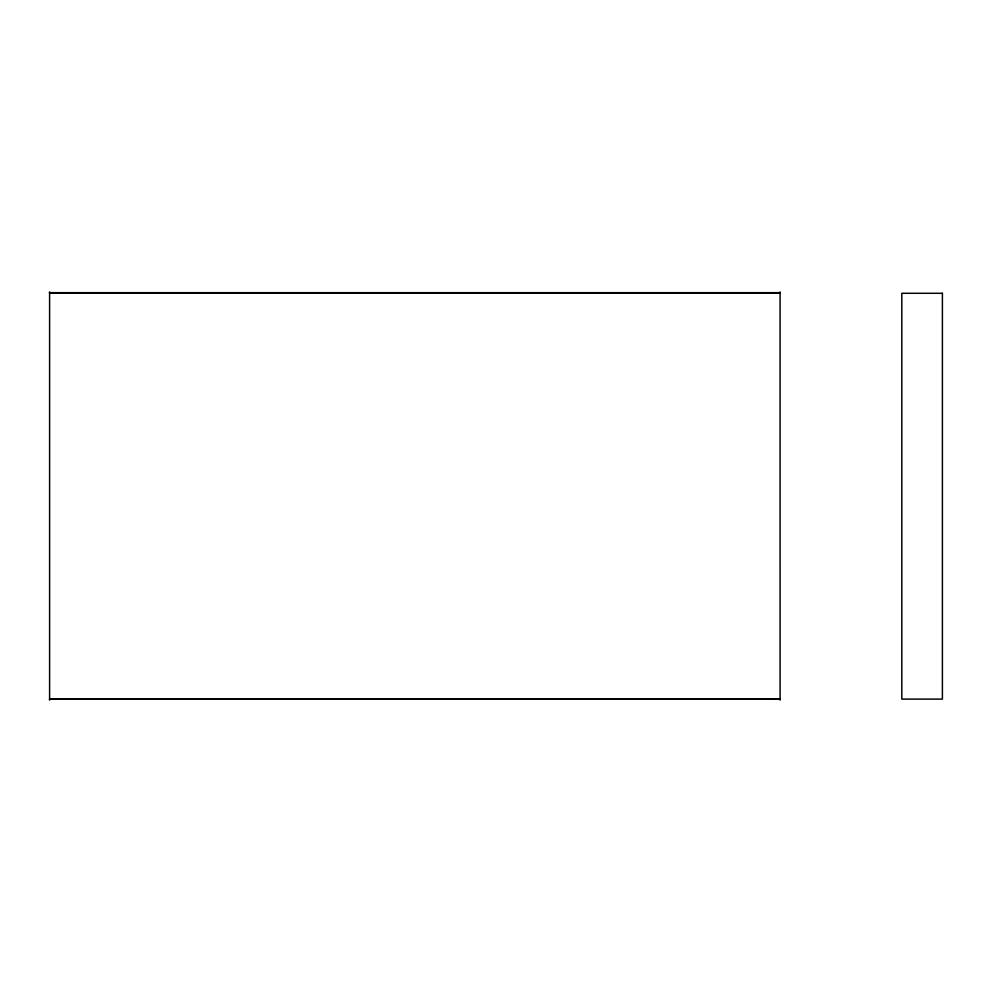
<?xml version="1.0" encoding="UTF-8"?>
<svg xmlns="http://www.w3.org/2000/svg" width="992" height="992" viewBox="0 0 992 992"><rect width="100%" height="100%" fill="white"/><g stroke="black" fill="none" stroke-linecap="round" stroke-linejoin="round"><path stroke-width="1.49" d="M49.612 293.285L49.6 291.933L49.6 700.067L49.612 699.1M780.072 699.1L780.084 700.067L780.072 291.933M49.6 292.665L780.072 292.665M49.6 293.074L780.072 293.074M49.6 698.864L780.072 698.864M49.6 699.273L157.418 699.1M672.241 699.1L780.072 699.273M105.797 698.864L723.887 698.864M942.4 293.285L901.815 293.285L901.815 699.1L942.4 699.1L942.4 293.285"/></g></svg>
